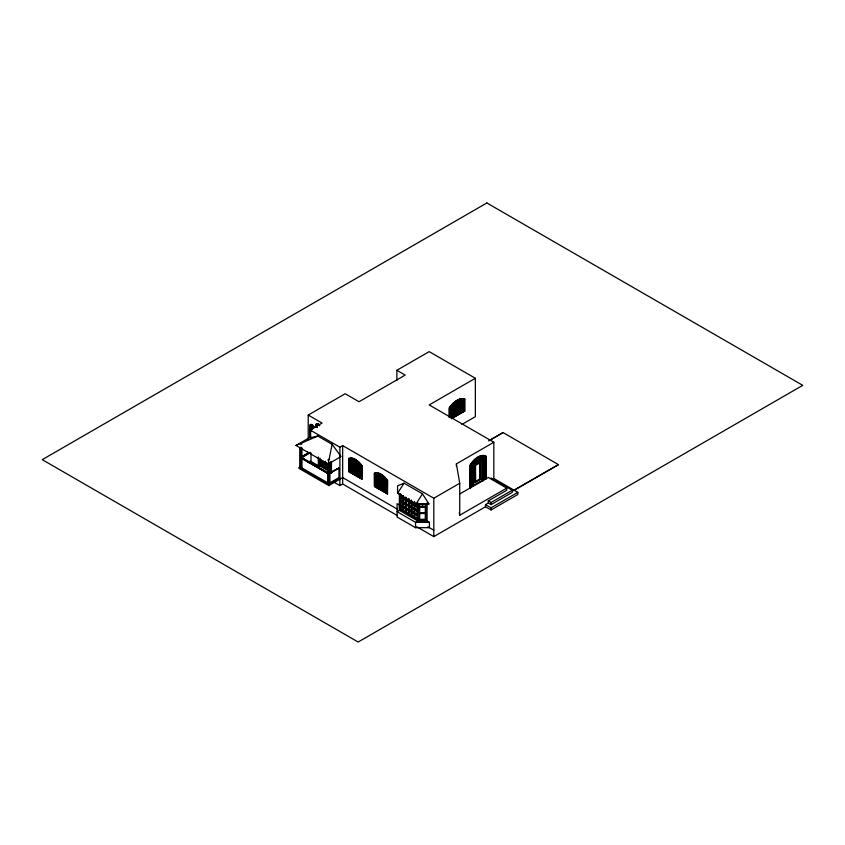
<?xml version="1.0" encoding="UTF-8"?>
<svg xmlns="http://www.w3.org/2000/svg" width="845" height="845" viewBox="0 0 845 845"><rect width="100%" height="100%" fill="white"/><g stroke="black" fill="none" stroke-linecap="round" stroke-linejoin="round"><path stroke-width="1.27" d="M307.559 454.42L307.749 452.012M473.601 475.661L474.129 474.816M473.855 474.7L473.802 474.858M328.135 464.011L332.138 444.333L317.826 436.073L308.921 437.995L296.003 445.452L328.135 464.011L341.053 456.543L332.138 444.333M480.235 461.507L479.96 479.263L474.7 482.622L474.7 464.708L480.235 461.507L480.235 479.421L474.7 482.622M310.073 436.918L310.305 424.781A3.105 1.796 60 0 1 314.002 426.926L314.224 427.57M311.087 425.774L311.277 425.553A1.922 1.109 60 0 1 312.154 425.362L312.238 428.732L311.087 428.172L311.182 425.722L311.087 428.172M315.893 427.116L316.305 423.989A3.105 1.796 60 0 1 319.727 425.563M317.086 427.486L317.287 424.75M479.865 457.356L477.932 460.599L475.904 459.543L479.865 457.356L475.904 459.543M478.597 460.102L480.414 457.071A15.368 8.873 -60 0 1 483.953 456.849L478.597 460.102L484.143 456.902M478.692 460.166L480.499 457.124A15.368 8.873 -60 0 1 484.048 456.902L484.238 456.955M397.562 493.29L404.026 483.171L422.489 493.829L428.954 503.958L416.025 503.958L397.562 493.29L397.562 485.833L404.026 483.171M416.025 503.958L422.489 493.829M457.937 400.361C452.656 407.374 460.113 398.914 457.346 400.583M456.86 402.6C463.461 394.034 450.11 409.392 461.866 399.717A15.801 9.126 -60 0 0 459.68 399.822M471.531 464.19L477.171 461.043L471.816 463.958A15.368 8.873 -60 0 1 475.355 460.102L475.26 460.05A15.368 8.873 -60 0 0 471.721 463.905M449.223 417.419L449.223 407.839L450.617 405.959A17.365 10.024 -60 0 1 463.166 398.713L464.739 399.093L464.739 411.061L451.6 418.655M449.413 417.525L449.413 407.945L450.797 406.065A17.365 10.024 -60 0 1 463.356 398.819L464.739 399.093M455.054 402.019L456.247 401.259M308.224 439.548L308.224 415.064L345.161 393.738L359.009 401.734L405.178 375.085L396.875 370.279L396.875 380.514M396.875 370.279L429.186 351.626L475.355 378.275L475.355 416.659L461.93 424.422M309.893 425.278L310.073 437.752M310.347 425.669L310.717 425.457A2.45 1.415 60 0 1 312.333 425.109A2.45 1.415 60 0 1 313.949 427.327L313.579 427.538A2.45 1.415 60 0 0 311.963 425.331A2.45 1.415 60 0 0 310.347 425.669L310.717 436.548M312.523 428.996L312.703 425.679A1.922 1.109 60 0 1 313.569 426.873L313.484 426.926M315.893 424.475L316.072 427.01M316.347 427.359L316.717 424.655A2.45 1.415 60 0 1 318.681 424.549M311.087 430.897L311.182 428.436L311.182 430.844M317.086 424.972L317.181 427.433M312.154 429.112L311.087 428.499M300.841 444.491L301.95 443.847M308.678 452.656L301.211 456.965L301.665 457.874L327.416 472.735M308.678 452.973L301.211 457.282L328.536 473.063M301.39 457.388L310.21 452.307M327.712 463.916L327.712 483.467L328.261 483.139L328.261 473.549L301.211 458.138L310.21 452.624M299.732 447.765L299.732 467.306L300.841 466.672M308.858 462.68L310.992 461.444L310.992 453.047M299.732 467.306L300.841 467.95L301.95 467.306L301.95 447.765M308.224 415.064L322.072 423.06L310.073 429.989L339.901 447.206L342.669 445.611L433.802 498.233L459.722 483.266L456.406 463.863L493.829 442.252L493.829 478.502L517.837 492.36L517.837 494.494L491.061 509.957L485.516 506.757L433.802 536.617L416.722 526.752M320.741 460.884L322.674 461.792L320.741 460.884L320.741 465.574L322.494 466.588L322.674 461.148L320.741 460.25L322.674 461.148M323.043 462.215L324.987 463.123L324.797 467.919L323.043 466.905L323.043 462.215L324.987 463.123M327.712 460.007L328.821 459.363M318.333 456.965L318.523 465.785M318.333 465.901L320.001 466.007L331.082 472.397M320.741 465.574L322.674 466.482M326.276 464.085L328.219 464.993L328.029 469.788L326.276 468.774L326.276 464.085L328.219 464.993M475.355 378.275L429.186 404.935L493.829 442.252M323.043 466.905L324.987 467.813M330.342 465.785L330.522 462.162M326.276 468.774L328.219 469.683M330.342 466.429L330.342 471.119M348.816 458.402L349.006 471.658L361.924 479.126L361.924 465.753L360.657 464.042A14.365 8.292 60 0 0 350.274 458.043L348.816 458.402L348.816 471.763L361.924 479.126M349.735 459.5L350.295 459.184L361.375 465.584L360.826 465.901A13.055 7.542 60 0 0 349.735 459.5L349.735 471.235L360.826 477.626L361.375 477.309L358.607 475.714L358.692 463.926L357.731 463.472M350.759 459.775L351.636 460.271L350.759 459.775L350.664 462.067L351.541 462.564L351.636 460.271M354.984 460.25L355.745 460.631L355.65 461.74L352.28 459.543A12.4 7.161 60 0 1 354.055 459.881M339.162 467.792L329.096 473.39M330.163 472.767L339.162 468.109M351.816 460.493L352.787 460.947L352.692 463.24L351.816 462.733L351.816 460.493L352.787 460.947M350.664 462.067L351.636 462.511M351.541 462.891L351.541 465.447L350.664 464.94L350.664 462.384L351.636 462.838M351.816 462.733L352.787 463.187M351.816 463.049L352.787 463.504L352.787 466.06L351.816 465.606L351.816 463.049L351.911 465.553L352.787 466.06M354.678 461.719L353.897 461.159L353.801 463.451L354.773 463.905L353.897 463.398M356.02 460.905L356.02 461.951L356.02 460.905L356.865 461.328A12.4 7.161 60 0 1 359.579 463.757L359.484 463.81A12.4 7.161 60 0 0 356.77 461.381M450.533 406.361L455.444 403.424M452.593 405.389L459.712 401.491L459.712 412.159L452.593 416.046L452.593 405.389L452.962 408.589L454.145 407.903L454.145 404.924L452.878 405.547M355.048 461.824L354.953 464.116L355.925 464.57L355.925 462.331L355.048 461.824L355.048 464.063L355.925 464.57M451.05 406.498L463.166 399.495L464 399.981L464 410.638L451.219 418.021M455.603 403.973L454.42 404.66L454.42 407.639L454.515 404.713L455.687 404.026L455.687 407.015L454.42 407.639M456.427 403.604L457.61 402.917L456.332 403.551L456.427 406.582L456.057 403.392L456.057 414.05M457.884 402.653C460.493 399.548 455.286 407.681 459.152 405.019L459.057 401.977M352.787 463.504L352.692 466.113M451.145 406.762L452.413 406.139L452.413 409.117C450.353 411.547 450.29 406.001 452.413 406.139M452.962 405.6L454.145 404.924M459.986 401.66L461.254 401.026L461.254 404.016C459.194 406.445 459.131 400.9 461.254 401.026M461.528 400.762L462.796 400.139L462.796 403.118L461.528 403.752L461.528 400.762L462.796 400.139M350.664 464.94L351.636 465.394M449.688 407.702L450.871 407.026L450.871 410.015L449.688 410.691M350.759 465.204L351.636 465.711L350.759 465.204L350.664 467.824L351.636 468.278L351.636 465.711M356.569 462.806L357.541 463.261L357.446 465.553L356.569 465.046L356.569 462.806L356.664 464.993L357.541 465.5M354.678 464.275L354.678 466.831L353.801 466.324L353.801 463.768L354.773 464.222M354.953 464.433L355.048 466.936L355.925 467.443L355.925 464.887L354.953 464.433L354.953 466.989L355.925 467.443M357.541 463.261L357.446 465.553M352.692 466.429L352.692 468.996L352.692 466.429L351.816 465.922L351.816 468.489L352.787 468.943M456.332 406.529L457.61 405.906L457.515 402.864M355.925 464.887L355.829 467.496M454.145 408.336L452.878 408.959L452.878 411.948L454.145 411.314L454.05 408.283L454.05 411.261M454.42 408.072L455.687 407.438L455.687 410.427C452.593 413.849 455.36 402.907 454.515 411.103M456.332 406.963L457.61 406.339L457.61 409.318C454.504 412.751 457.282 401.797 456.427 410.005M457.979 409.107L457.884 406.065L459.057 405.389L459.152 408.431L457.884 409.054L459.152 408.431M350.759 468.088L351.636 468.595L350.759 468.088L350.664 470.697L351.541 471.204L351.636 468.595M353.801 466.324L354.678 466.831M449.688 411.114L450.871 410.438L450.871 413.427L449.688 414.103M451.145 410.174L452.413 409.55L452.413 412.529L451.23 413.216L451.23 410.226M459.986 405.072L461.254 404.438L461.254 407.427L460.081 408.103L460.081 405.125M461.528 404.174L462.796 403.551L462.796 406.529L461.528 407.163L461.623 404.227M358.607 463.979L354.361 461.106M356.569 465.363L356.664 467.876L357.446 468.436L357.541 465.817L356.569 465.363L356.569 467.929L357.541 468.383M351.816 468.489L351.911 465.87L352.787 466.377M351.816 468.806L352.787 469.26L352.787 471.816L352.692 469.313L351.816 468.806L351.816 471.362L352.787 471.816M354.678 467.158L354.678 469.714L353.801 469.207L353.897 466.598L354.773 467.105M358.977 464.623L359.938 465.077L359.854 467.369L358.977 466.862L358.977 464.623L359.938 465.077M354.953 467.317L355.048 469.82L355.925 470.327L355.925 467.771L354.953 467.317L354.953 469.873L355.925 470.327M357.541 465.817L357.446 468.436M357.731 465.711L358.692 466.165L357.731 465.711L357.815 463.419M349.735 471.235L353.432 472.302L359.938 475.946L359.938 473.39L359.062 472.883L358.977 475.492M360.128 465.289L361.1 465.743L361.005 468.035L360.128 467.528L360.224 465.236L361.005 465.796M338.972 477.594L338.972 468.003L329.37 473.549L329.37 483.139L338.972 477.594L339.901 478.133L339.901 447.206M355.925 467.771L355.829 470.38M454.42 411.05L455.687 410.427M456.332 409.941L457.61 409.318M353.801 469.207L354.678 469.714M358.607 466.546L357.731 466.039L357.731 468.595L358.692 469.049L357.731 468.595M452.962 412.001L454.145 411.314M353.801 469.524L354.773 469.978L354.678 472.587L353.801 472.08L353.897 469.471L354.773 469.978M327.712 483.467L328.821 484.1L329.93 483.467L329.93 462.616M454.145 411.747L452.878 412.371L452.878 415.36L454.145 414.726L454.05 411.695L454.05 414.673M454.42 411.483L455.687 410.85L455.687 413.839C452.593 417.261 455.36 406.318 454.515 414.515M456.332 410.374L457.61 409.751L457.61 412.73C454.504 416.162 457.282 405.209 456.427 413.416M457.979 412.518L457.884 409.476L459.057 408.8L459.152 411.842L457.884 412.466L459.152 411.842M356.569 468.246L357.541 468.7L357.541 471.256L356.569 470.802L356.569 468.246L356.664 470.749L357.541 471.256M358.977 466.862L359.938 467.317M449.688 414.536L450.871 413.849L450.871 416.838L449.688 417.514M451.23 416.627L451.145 413.585L452.413 412.962L452.413 415.941L451.145 416.574L452.413 415.941M460.081 411.515L459.986 408.484L461.254 407.85L461.254 410.839L459.986 411.462L461.254 410.839M462.796 406.963L461.528 407.586L461.623 410.628L462.796 409.941L462.796 406.963L462.711 409.888L461.528 410.575M397.097 509.017L342.669 477.594L328.821 485.59L298.993 468.373L298.993 467.306L328.821 484.534L339.901 478.133M351.816 471.362L351.911 468.753M358.977 467.179L359.062 469.683L359.938 470.19L359.938 467.634L358.977 467.179L358.977 469.736L359.938 470.19M361.745 479.231L361.924 465.753M354.953 470.19L355.925 470.644L355.925 473.2L355.829 470.697L354.953 470.19L354.953 472.756L355.925 473.2M357.541 468.7L357.446 471.309M359.938 467.634L359.854 470.242M360.128 467.528L361.005 468.035M358.607 469.419L357.731 468.912L357.731 471.468L358.692 471.922L357.731 471.468M361.005 468.352L361.005 470.908L360.128 470.401L360.224 467.792L361.1 468.299M454.42 414.462L455.687 413.839M456.332 413.353L457.61 412.73M452.962 415.413L454.145 414.726M358.977 470.063L359.938 470.517L359.938 473.073L359.854 470.57L358.977 470.063L358.977 472.619L359.938 473.073M450.184 417.652L452.783 416.152L452.783 405.494M459.712 412.159L463.166 410.163L464 410.638M354.953 472.756L355.048 470.137M357.446 471.637L357.446 474.193L357.446 471.637L356.569 471.13L356.569 473.686L357.541 474.14M357.815 471.742L358.692 472.249L357.815 471.742L357.731 474.351L358.607 474.858M360.128 470.401L361.005 470.908M360.128 470.728L361.1 471.183L361.005 473.791L360.128 473.284L360.224 470.676L361.1 471.183M451.42 418.55L464.739 411.061M356.569 473.686L356.664 471.077L357.541 471.573M358.977 472.619L359.062 470.01M358.977 472.936L359.938 473.39M360.128 473.601L361.1 474.056L361.005 476.664L360.128 476.168L360.224 473.549L361.1 474.056M333.268 481.766L339.901 485.59L342.669 483.995L397.351 515.566M358.607 475.714L359.062 472.883M359.938 475.946L359.854 473.443M374.409 473.179L374.599 486.435L387.528 493.902L387.528 480.53L386.249 478.819A14.365 8.292 60 0 0 375.867 472.82L374.409 473.179L374.409 486.54L387.528 493.902M375.338 474.277A13.055 7.542 60 0 1 386.418 480.678L386.418 492.403L375.338 486.012L375.338 474.277L375.888 473.96A13.055 7.542 60 0 1 378.507 473.887M376.257 474.605L377.229 475.048L377.134 477.34L376.257 476.833L376.257 474.605L377.229 475.048M377.535 474.383L377.873 474.32A12.4 7.161 60 0 1 380.577 475.027L381.338 475.408L381.243 476.517L377.778 474.372M377.504 475.217L378.38 475.724L377.504 475.217L377.409 477.509L378.38 477.953L377.409 477.509M376.257 476.833L377.229 477.288M386.968 492.086L384.2 490.491L384.57 478.545L379.025 475.344L378.655 487.29L385.542 490.723L385.542 488.167L384.665 487.66L385.542 488.167M376.257 477.161L377.229 477.615L377.134 480.224L376.257 479.717L376.257 477.161L376.352 479.664L377.229 480.171M379.394 475.988L380.366 476.443L380.271 478.735L379.394 478.228L379.394 475.988L379.489 478.175L380.366 478.682M377.229 477.615L377.134 480.224M381.243 475.46L380.493 475.08M380.366 476.443L380.271 478.735M385.172 478.534A12.4 7.161 60 0 0 382.458 476.105L381.613 475.682L382.362 476.157M380.556 476.654L381.517 477.108L381.433 479.4L380.556 478.893L380.641 476.601M378.285 478.333L378.285 480.889L377.409 480.382L377.504 477.774L378.38 478.281M385.077 478.587L381.708 476.675M376.257 480.034L377.229 480.488L377.134 483.108L377.134 480.541L376.257 480.034L376.257 482.601L377.229 483.055M381.433 477.161L381.803 488.674M379.394 478.545L380.366 478.999L380.366 481.555L379.394 481.101L379.394 478.545L379.489 481.048L380.366 481.555M377.409 480.382L378.285 480.889M377.504 480.647L378.38 481.154L377.504 480.647L377.409 483.266L378.285 483.773L378.38 481.154M380.366 478.999L380.271 481.608M380.556 478.893L381.433 479.4M383.049 478.09L382.257 477.531L382.162 479.823L383.134 480.277L382.257 479.77M383.419 478.196L383.324 480.488L384.295 480.942L384.295 478.703L383.419 478.196L383.419 480.435L384.295 480.942M376.257 482.601L376.352 479.981M381.433 479.717L381.433 482.273L380.556 481.766L380.556 479.21L381.517 479.664M376.257 482.917L377.229 483.372L377.134 485.981L377.134 483.424L376.257 482.917L376.257 485.474L377.229 485.928M379.394 481.428L380.366 481.872L380.366 484.438L379.394 483.984L379.394 481.428L379.489 483.931L380.366 484.438M384.57 478.545L384.2 490.491M384.665 481.587L384.665 479.347L385.542 479.854C387.263 483.213 383.229 481.111 385.542 482.094M377.504 483.53L378.38 484.037L377.504 483.53L377.409 486.139L378.285 486.646L378.38 484.037M380.366 481.872L380.271 484.491M380.556 481.766L381.433 482.273M383.049 480.647L383.049 483.213L382.162 482.706L382.162 480.14L383.134 480.594M383.324 480.816L383.419 483.319L384.295 483.826L384.295 481.259L383.324 480.816L383.324 483.372L384.295 483.826M384.57 479.4L385.542 479.854M375.338 486.012L378.655 487.29M376.257 485.474L376.352 482.865M381.433 482.601L381.433 485.157L380.556 484.65L380.556 482.094L381.517 482.548M386.693 480.52L385.721 480.066L386.598 480.573M382.162 482.706L383.049 483.213M386.418 480.678L386.968 480.361L375.888 473.96L375.888 485.685M387.337 494.008L387.528 480.53M380.271 484.808L380.271 487.364L380.271 484.808L379.394 484.301L379.394 486.857L380.366 487.311M380.556 484.65L381.433 485.157M380.641 484.914L381.517 485.421L380.641 484.914L380.556 487.523L381.433 488.03L381.517 485.421M383.049 483.53L383.049 486.086L382.162 485.579L382.257 482.97L383.134 483.477M383.324 483.689L383.419 486.192L384.295 486.699L384.295 484.143L383.324 483.689L383.324 486.245L384.295 486.699M385.542 482.411L385.447 485.019L385.542 482.411L384.57 481.956L384.665 484.46L385.542 484.967M386.598 482.812L385.721 482.305L386.693 482.759M379.394 486.857L379.489 484.248L380.366 484.755M382.162 485.579L383.049 486.086M382.162 485.907L383.134 486.35L383.049 488.97L382.162 488.463L382.257 485.843L383.134 486.35M384.665 484.46L385.447 485.019M384.57 484.84L385.542 485.283L385.542 487.85L385.447 485.347L384.57 484.84L384.57 487.396L385.542 487.85M384.295 489.582L383.324 489.128L383.419 486.519L384.295 487.026L384.2 489.635M386.598 485.685L385.721 485.178L386.693 485.632M386.693 485.959L385.721 485.505L386.598 486.012M384.295 487.026L383.324 486.572M383.324 489.128L383.419 486.519M385.816 485.452L385.816 488.009M386.693 488.832L385.721 488.378L386.598 488.885M385.542 490.723L385.447 488.22M385.816 488.325L385.816 490.882M488.505 440.953L503.06 432.555L558.461 464.644L513.422 490.649M489.625 440.414L503.06 432.555M403.287 495.529L403.192 497.937L401.069 496.596M403.561 498.149L405.78 499.427L405.864 497.029M403.287 498.73L403.192 502.194L403.287 498.73L400.974 497.504L400.974 500.916L403.287 502.141M403.561 499.004L405.864 500.229L405.864 503.641L403.561 502.416L403.561 499.004L403.656 502.363M406.603 499.796L408.726 501.127L408.822 498.73M409.096 499.004L409.096 501.349L411.409 502.574L411.409 500.229M406.519 500.705L406.519 504.116L406.519 500.705L408.822 501.93L408.822 505.342L406.519 504.116M403.192 503.05L403.287 506.408L403.192 503.05L400.974 501.772L400.974 505.183L403.287 506.408M403.561 503.261L403.561 506.673L403.561 503.261L405.864 504.486L405.864 507.898L403.561 506.673M471.806 464.243L470.084 465.236L470.728 465.616L473.316 464.116L472.661 463.747L472.661 485.812L470.084 487.311L470.728 487.681L470.728 465.394A15.886 9.168 -60 0 1 485.505 456.87L485.505 479.263M473.876 463.049L482.083 458.307L482.727 458.677L473.496 464.011L472.851 463.641L472.851 485.706L473.496 486.086L473.316 463.694M470.728 465.394L485.505 456.87L470.454 465.447L470.538 472.218M475.524 465.183L479.96 462.627L475.249 465.025L475.524 481.819L475.524 465.183L474.7 464.708M406.519 504.972L406.519 508.384L406.519 504.972L408.822 506.197L408.726 509.662L406.519 508.384M403.192 507.317L403.287 510.676L403.192 507.317L401.069 505.986L400.974 509.45L403.192 510.729L400.974 509.45M411.409 502.574L411.314 500.282M403.561 507.528L405.864 508.753L405.78 512.218L403.561 510.94L403.561 507.528L403.656 510.887L405.78 512.218M429.418 522.347L427.105 521.016L417.874 521.016L399.4 510.359L397.097 511.69L415.56 522.347L429.418 522.347L429.418 527.681L415.56 527.681L397.097 517.024L397.097 503.694L399.4 505.025M400.329 509.82L417.229 519.252L400.329 509.82L400.329 495.054M411.409 503.419L411.314 506.894L411.409 503.419L409.096 502.194L409.096 505.606L411.409 506.831M412.149 502.997L414.367 504.275L414.367 501.93L414.367 504.275M406.519 509.239L406.603 512.598L408.822 513.876L408.822 510.464L406.519 509.239L406.519 512.651L408.726 513.929M414.641 502.194L414.641 504.539L414.737 502.141M470.454 472.165L472.207 471.267M482.643 458.412L482.643 465.13L484.301 464.169M470.538 479.527L470.454 472.387L472.207 471.478M482.727 472.492L482.643 465.341L484.301 464.38M414.272 505.183L414.367 508.542L414.272 505.183L412.054 503.905L412.054 507.317L414.367 508.542M414.641 505.394L414.641 508.806L414.641 505.394L416.86 506.673M411.409 507.687L411.314 511.151L411.409 507.687L409.096 506.461L409.096 509.873L411.409 511.098M416.86 505.828L414.641 504.539M405.864 513.021L406.149 497.937M414.367 509.398L414.272 512.862L414.367 509.398L412.054 508.172L412.054 511.584L414.367 512.809M414.641 509.662L414.641 513.073L414.641 509.662L416.86 510.94M411.409 511.954L411.314 515.418L411.409 511.954L409.096 510.729L409.096 514.14L411.314 515.418M409.096 514.14L411.409 515.365M416.86 510.084L414.641 508.806M470.454 479.474L472.112 478.513M482.643 472.439L484.301 471.478M472.207 464.549L472.207 485.653L470.538 486.614L470.454 479.685L472.207 478.777M484.301 457.451L484.396 478.619L482.727 479.58L482.643 472.651L484.301 471.69M414.367 513.665L414.272 517.129L414.367 513.665L412.054 512.429L412.054 515.841L414.272 517.129M414.641 513.929L414.737 517.288L416.86 518.619L414.641 517.341L414.641 513.929L416.86 515.207M411.409 516.221L411.684 501.127M412.054 515.841L414.367 517.077M416.86 514.351L414.641 513.073M475.249 481.661L478.576 479.738M470.454 486.562L472.207 485.653M482.643 479.527L484.396 478.619M472.851 485.706L482.083 480.382L482.727 480.752M484.85 478.777L484.85 456.712L485.505 457.082L482.917 458.571L482.273 458.201L482.273 480.277L484.85 478.777L485.505 479.157M459.754 493.913L486.245 478.83L486.055 456.332A15.791 9.115 -60 0 0 469.799 465.722L469.799 488.104M486.055 456.332L486.055 478.724L488.283 477.436L506.757 488.104L506.757 490.237L488.283 500.895L488.283 503.028L485.516 504.623L485.516 506.757M491.98 479.569L493.829 478.502M459.279 512.661L459.722 515.249L506.757 488.104M488.283 500.895L491.061 502.49L512.292 490.237L512.292 492.36L491.061 504.623L488.283 503.028M513.422 490.544L558.461 464.644M485.516 504.623L491.061 507.824L517.837 492.36M296.003 445.452L317.826 436.073M457.441 400.636L458.032 400.414M351.942 459.606L352.185 459.595A12.4 7.161 60 0 1 354.9 460.303L355.745 460.631L355.65 461.74M419.183 506.926L425.795 506.926M419.701 507.359L425.278 507.285L425.278 513.116L419.701 513.116L419.701 507.285M399.801 507.803L399.928 493.554M399.4 508.532L399.801 493.554M419.701 513.042L425.278 513.042M419.701 513.538L425.278 513.464L425.278 519.295L419.701 519.295L419.701 513.464M419.183 519.728L425.795 519.728M452.624 403.91A15.801 9.126 -60 0 1 453.776 402.875L455.529 403.477M318.153 424.655L318.069 424.612A1.922 1.109 60 0 0 317.192 424.803M312.238 425.405L312.154 428.785M475.26 460.05L477.171 461.043M462.711 403.065L462.711 400.086M461.254 404.016L461.159 400.974M461.254 404.438L461.254 407.427M462.711 406.477L462.711 403.498M453.776 402.875L453.871 402.928A15.801 9.126 -60 0 0 452.709 403.963M461.254 407.85L461.159 410.786M454.145 407.903L454.05 404.871M450.871 407.026L450.871 410.015M452.413 409.117L452.318 406.086M452.413 409.55L452.413 412.529M450.871 410.438L450.871 413.427M452.413 412.962L452.318 415.888M450.871 413.849L450.871 416.838M482.727 458.254L482.917 480.752M469.799 465.722L469.989 465.827A15.791 9.115 -60 0 1 486.245 456.437M491.061 477.974L512.292 490.237M482.273 480.277L482.917 480.647M480.235 479.421L479.685 479.104L479.685 462.468M472.661 485.812L473.316 486.192M356.02 461.951L359.822 464.042M428.954 503.958L427.105 502.891L427.105 521.016M386.693 483.076L385.721 482.622L385.721 485.178M385.721 488.061L386.693 488.516M400.604 496.871L417.229 506.461M385.721 490.934L386.693 491.389M400.604 501.127L417.229 510.729M400.604 505.394L417.229 514.996M328.768 464.665L330.522 465.679M328.768 465.31L330.522 466.324M427.876 526.794L433.802 530.216M328.768 470L330.522 471.014M310.073 460.916L319.442 466.324M301.211 457.821L328.082 473.654M328.261 473.549L301.39 458.032L301.39 467.634L328.261 483.139M329.37 483.139L329.93 483.467M312.523 425.669L312.608 428.943M387.337 480.636L386.059 478.925A14.365 8.292 60 0 0 375.687 472.925M361.745 465.87L360.466 464.148A14.365 8.292 60 0 0 350.094 458.148M314.044 427.676L313.812 427.031A3.105 1.796 60 0 0 310.115 424.887M491.061 502.49L491.061 504.623M491.061 507.824L491.061 509.957M482.727 458.465L482.727 480.858M482.083 458.307L482.083 480.382M473.316 463.905L473.316 486.297M470.538 465.5L470.538 486.614M469.989 465.827L469.989 488.22M464.56 398.988L464.56 410.955M463.166 410.163L463.166 399.495A16.319 9.422 -60 0 0 458.698 399.717M459.722 483.266L459.722 515.249M459.522 401.386L459.522 412.054M456.406 463.863L456.406 466.419M450.153 417.451L450.153 407.977A16.319 9.422 -60 0 1 464 399.981M433.802 498.233L433.802 536.617M417.874 502.891L417.874 521.016L415.56 522.347L415.56 527.681M416.944 503.419L416.944 519.421M403.192 495.592L403.192 497.937M401.069 494.251L400.974 496.649M400.604 494.737L400.604 509.662M399.4 493.374L399.4 510.359M385.816 480.013L385.721 482.305M385.447 479.907L385.447 482.146M384.665 487.66L384.665 490.216M383.134 478.038L383.049 480.33M381.708 475.629L381.613 476.728M379.025 475.344L379.025 487.079M378.38 475.724L378.285 478.016M377.134 475.101L377.134 477.34M376.352 474.541L376.352 476.781M360.826 465.901L360.826 477.626M359.854 465.13L359.854 467.369M359.062 464.57L359.062 466.81M356.199 473.897L356.199 462.173L355.829 464.623M354.773 461.666L354.678 463.958M353.432 472.302L353.432 460.567L353.062 472.513M352.692 461L352.692 463.24M351.911 460.44L351.911 462.68M350.295 459.184L350.295 470.908M342.669 445.611L342.669 483.995M339.901 479.199L339.901 485.59M331.451 461.771L331.451 473.253M331.261 461.877L331.261 473.358M330.342 462.268L330.342 472.83M328.821 463.25L328.821 484.1M328.821 484.534L328.821 485.59M328.029 465.099L328.029 469.788M326.466 463.979L326.466 468.669M325.536 461.296L325.536 469.197M324.797 463.229L324.797 467.919M323.234 462.109L323.234 466.799M322.494 461.254L322.494 466.588M320.92 460.778L320.92 465.468M320.001 458.096L320.001 466.007M319.262 458.529L319.262 466.429M318.523 458.138L318.523 466.852M316.717 424.655L316.717 427.147M310.717 425.457L310.717 430.39M300.841 447.1L300.841 467.95M316.114 424.095A3.105 1.796 60 0 1 319.547 425.669M316.347 424.877A2.45 1.415 60 0 1 318.945 425.447M353.865 459.363A13.055 7.542 60 0 1 354.847 459.743M356.822 460.884A13.055 7.542 60 0 1 360.551 464.465M380.44 474.52A13.055 7.542 60 0 1 382.415 475.661M470.538 465.289A15.886 9.168 -60 0 1 485.315 456.765M459.775 399.875A15.801 9.126 -60 0 1 461.951 399.769M486.857 202.969L42.25 459.659L358.143 642.031L802.75 385.341L486.857 202.969M323.234 461.476L324.987 462.479L323.234 461.476M326.466 463.335L328.219 464.349L326.466 463.335M425.795 503.736L419.183 503.736L419.183 519.95L425.795 519.95L425.795 503.736M422.225 504.159L419.701 504.085L419.701 506.504L422.225 506.43L422.225 504.085M425.278 504.159L422.753 504.159L422.753 506.504L425.278 506.504L425.278 504.085"/></g></svg>
